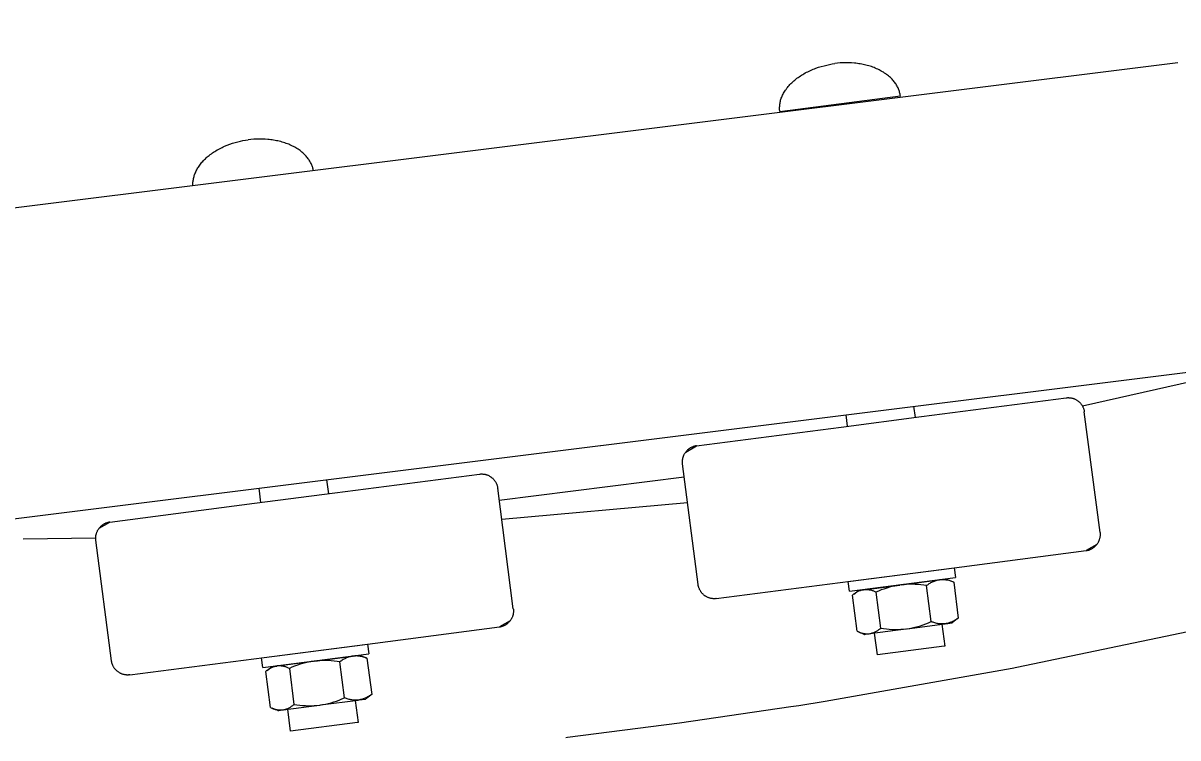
# Model space of a CAD drawing. Header units: millimetres. Extents: x -779 to 3049, y 55 to 2500.
# Drawn here: x 1342.5 to 1485, y 1975.5 to 2063.6 of the extents above; entities that cross this region are included whole.
import ezdxf

# ---------------------------------------------------------------- set-up
doc = ezdxf.new("R2010")
doc.units = ezdxf.units.MM
doc.layers.add('ZANO_R', color=7, linetype='Continuous', lineweight=0)
doc.layers.add('ZANO_W', color=1, linetype='Continuous', lineweight=0)
doc.styles.add('Arial', font='arial.ttf')
doc.styles.get("Standard").update_dxf_attribs({"font": 'ARIALUNI.TTF'})
doc.dimstyles.new('pl i ang', dxfattribs={"dimtxt": 50, "dimasz": 50, "dimexe": 1.25, "dimexo": 0.625, "dimgap": 10, "dimtad": 1, "dimtoh": 1, "dimtxsty": 'Standard', "dimcen": 2.5, "dimclrd": 1, "dimclre": 1, "dimclrt": 1, "dimadec": 0, "dimazin": 0, "dimtfac": 1, "dimtmove": 0, "dimatfit": 3, "dimfxl": 1, "dimarcsym": 1})

# ---------------------------------------------------------------- blocks, each defined once
blk = doc.blocks.new('*D388')
at = {"layer": 'ZANO_W', "color": 1, "lineweight": -2}
for p, q in [((1098.91, 2242.71), (1098.91, 2159.05)), ((1542.08, 2012.95), (1542.08, 2179.05)), ((1128.91, 2169.05), (1512.08, 2169.05))]:
    blk.add_line(p, q, dxfattribs=at)
at = {"layer": 'ZANO_W', "color": 1}
for points in [[(1128.91, 2174.05), (1128.91, 2164.05), (1098.91, 2169.05)], [(1512.08, 2164.05), (1512.08, 2174.05), (1542.08, 2169.05)]]:
    blk.add_solid(points, dxfattribs=at)
at = {"layer": 'ZANO_W', "color": 1, "insert": (1320.49, 2194.37), "char_height": 30, "attachment_point": 5, "style": 'Arial'}
blk.add_mtext('443', dxfattribs=at)

msp = doc.modelspace()

# ---------------------------------------------------------------- linework, layer by layer
at = {"layer": 'ZANO_R'}
for p, q in [((1485.05, 2058.77), (1326.28, 2038.93)), ((1439.53, 2057.74), (1439.7, 2057.81)), ((1439.7, 2057.81), (1439.86, 2057.89)), ((1439.86, 2057.89), (1440.03, 2057.95)), ((1440.03, 2057.95), (1440.19, 2058.02)), ((1440.19, 2058.02), (1440.36, 2058.08)), ((1440.36, 2058.08), (1440.7, 2058.2)), ((1440.7, 2058.2), (1441.04, 2058.31)), ((1441.04, 2058.31), (1441.38, 2058.4)), ((1441.38, 2058.4), (1441.71, 2058.48)), ((1441.71, 2058.48), (1442.05, 2058.55)), ((1442.05, 2058.55), (1442.39, 2058.61)), ((1442.39, 2058.61), (1442.72, 2058.66)), ((1443.05, 2058.7), (1442.72, 2058.66)), ((1443.39, 2058.73), (1443.05, 2058.7)), ((1443.73, 2058.74), (1443.39, 2058.73)), ((1444.08, 2058.75), (1443.73, 2058.74)), ((1444.43, 2058.75), (1444.08, 2058.75)), ((1444.79, 2058.73), (1444.43, 2058.75)), ((1445.15, 2058.71), (1444.79, 2058.73)), ((1445.32, 2058.69), (1445.15, 2058.71)), ((1445.5, 2058.67), (1445.32, 2058.69)), ((1445.68, 2058.64), (1445.5, 2058.67)), ((1445.85, 2058.61), (1445.68, 2058.64)), ((1446.03, 2058.58), (1445.85, 2058.61)), ((1446.21, 2058.55), (1446.03, 2058.58)), ((1446.38, 2058.51), (1446.21, 2058.55)), ((1446.55, 2058.47), (1446.38, 2058.51)), ((1446.72, 2058.43), (1446.55, 2058.47)), ((1446.89, 2058.38), (1446.72, 2058.43)), ((1447.06, 2058.33), (1446.89, 2058.38)), ((1447.23, 2058.28), (1447.06, 2058.33)), ((1447.39, 2058.22), (1447.23, 2058.28)), ((1447.55, 2058.16), (1447.39, 2058.22)), ((1447.71, 2058.1), (1447.55, 2058.16)), ((1447.86, 2058.03), (1447.71, 2058.1)), ((1448.02, 2057.96), (1447.86, 2058.03)), ((1448.17, 2057.89), (1448.02, 2057.96)), ((1448.31, 2057.81), (1448.17, 2057.89)), ((1448.45, 2057.74), (1448.31, 2057.81)), ((1437.41, 2056.3), (1437.53, 2056.41)), ((1437.53, 2056.41), (1437.65, 2056.52)), ((1437.65, 2056.52), (1437.77, 2056.63)), ((1437.77, 2056.63), (1437.9, 2056.74)), ((1437.9, 2056.74), (1438.04, 2056.84)), ((1438.04, 2056.84), (1438.17, 2056.94)), ((1438.17, 2056.94), (1438.31, 2057.04)), ((1438.31, 2057.04), (1438.46, 2057.14)), ((1438.46, 2057.14), (1438.6, 2057.23)), ((1438.6, 2057.23), (1438.75, 2057.32)), ((1438.75, 2057.32), (1438.9, 2057.41)), ((1438.9, 2057.41), (1439.06, 2057.5)), ((1439.06, 2057.5), (1439.22, 2057.58)), ((1439.22, 2057.58), (1439.37, 2057.66)), ((1439.37, 2057.66), (1439.53, 2057.74)), ((1448.59, 2057.66), (1448.45, 2057.74)), ((1448.73, 2057.58), (1448.59, 2057.66)), ((1448.86, 2057.49), (1448.73, 2057.58)), ((1448.99, 2057.4), (1448.86, 2057.49)), ((1449.11, 2057.31), (1448.99, 2057.4)), ((1449.23, 2057.22), (1449.11, 2057.31)), ((1449.35, 2057.13), (1449.23, 2057.22)), ((1449.46, 2057.03), (1449.35, 2057.13)), ((1449.57, 2056.93), (1449.46, 2057.03)), ((1449.67, 2056.84), (1449.57, 2056.93)), ((1449.77, 2056.73), (1449.67, 2056.84)), ((1449.87, 2056.63), (1449.77, 2056.73)), ((1449.96, 2056.53), (1449.87, 2056.63)), ((1450.04, 2056.42), (1449.96, 2056.53)), ((1450.12, 2056.32), (1450.04, 2056.42)), ((1436.33, 2054.87), (1436.39, 2055)), ((1436.39, 2055), (1436.46, 2055.12)), ((1436.46, 2055.12), (1436.53, 2055.24)), ((1436.53, 2055.24), (1436.61, 2055.36)), ((1436.61, 2055.36), (1436.7, 2055.48)), ((1436.7, 2055.48), (1436.78, 2055.61)), ((1436.78, 2055.61), (1436.88, 2055.72)), ((1436.88, 2055.72), (1436.97, 2055.84)), ((1436.97, 2055.84), (1437.08, 2055.96)), ((1437.08, 2055.96), (1437.18, 2056.08)), ((1437.18, 2056.08), (1437.29, 2056.19)), ((1437.29, 2056.19), (1437.41, 2056.3)), ((1450.2, 2056.21), (1450.12, 2056.32)), ((1450.27, 2056.1), (1450.2, 2056.21)), ((1450.34, 2055.99), (1450.27, 2056.1)), ((1450.4, 2055.88), (1450.34, 2055.99)), ((1450.46, 2055.77), (1450.4, 2055.88)), ((1450.51, 2055.66), (1450.46, 2055.77)), ((1450.56, 2055.55), (1450.51, 2055.66)), ((1450.6, 2055.44), (1450.56, 2055.55)), ((1450.64, 2055.33), (1450.6, 2055.44)), ((1450.68, 2055.22), (1450.64, 2055.33)), ((1450.71, 2055.11), (1450.68, 2055.22)), ((1450.74, 2055), (1450.71, 2055.11)), ((1450.76, 2054.89), (1450.74, 2055)), ((1435.91, 2053.42), (1435.92, 2053.53)), ((1435.92, 2052.73), (1450.8, 2054.67)), ((1435.92, 2053.53), (1435.93, 2053.65)), ((1435.93, 2053.65), (1435.95, 2053.77)), ((1435.95, 2053.77), (1435.97, 2053.89)), ((1435.97, 2053.89), (1436, 2054.01)), ((1436, 2054.01), (1436.03, 2054.14)), ((1436.03, 2054.14), (1436.07, 2054.26)), ((1436.07, 2054.26), (1436.11, 2054.38)), ((1436.11, 2054.38), (1436.16, 2054.5)), ((1436.16, 2054.5), (1436.21, 2054.63)), ((1436.21, 2054.63), (1436.27, 2054.75)), ((1436.27, 2054.75), (1436.33, 2054.87)), ((1447.53, 2054.24), (1447.55, 2054.08)), ((1450.78, 2054.78), (1450.76, 2054.89)), ((1450.8, 2054.67), (1450.78, 2054.78)), ((1435.9, 2053.3), (1435.91, 2053.42)), ((1435.9, 2053.18), (1435.9, 2053.3)), ((1435.9, 2053.07), (1435.9, 2053.18)), ((1435.9, 2052.96), (1435.9, 2053.07)), ((1435.91, 2052.84), (1435.9, 2052.96)), ((1435.92, 2052.73), (1435.91, 2052.84)), ((1439.21, 2053.04), (1439.2, 2053.16)), ((1370.01, 2049.21), (1370.33, 2049.26)), ((1370.66, 2049.3), (1370.33, 2049.26)), ((1371, 2049.33), (1370.66, 2049.3)), ((1371.34, 2049.35), (1371, 2049.33)), ((1371.69, 2049.35), (1371.34, 2049.35)), ((1372.04, 2049.35), (1371.69, 2049.35)), ((1372.4, 2049.33), (1372.04, 2049.35)), ((1372.75, 2049.31), (1372.4, 2049.33)), ((1372.93, 2049.29), (1372.75, 2049.31)), ((1373.11, 2049.27), (1372.93, 2049.29)), ((1373.29, 2049.24), (1373.11, 2049.27)), ((1373.46, 2049.22), (1373.29, 2049.24)), ((1366.05, 2047.73), (1366.19, 2047.82)), ((1366.19, 2047.82), (1366.34, 2047.91)), ((1366.34, 2047.91), (1366.48, 2048)), ((1366.48, 2048), (1366.63, 2048.08)), ((1366.63, 2048.08), (1366.78, 2048.16)), ((1366.78, 2048.16), (1366.94, 2048.24)), ((1366.94, 2048.24), (1367.09, 2048.32)), ((1367.09, 2048.32), (1367.25, 2048.39)), ((1367.25, 2048.39), (1367.4, 2048.46)), ((1367.4, 2048.46), (1367.72, 2048.59)), ((1367.72, 2048.59), (1368.05, 2048.72)), ((1368.05, 2048.72), (1368.37, 2048.83)), ((1368.37, 2048.83), (1368.7, 2048.93)), ((1368.7, 2048.93), (1369.03, 2049.01)), ((1369.03, 2049.01), (1369.36, 2049.09)), ((1369.36, 2049.09), (1369.68, 2049.16)), ((1369.68, 2049.16), (1370.01, 2049.21)), ((1373.64, 2049.18), (1373.46, 2049.22)), ((1373.81, 2049.15), (1373.64, 2049.18)), ((1373.99, 2049.11), (1373.81, 2049.15)), ((1374.16, 2049.07), (1373.99, 2049.11)), ((1374.33, 2049.03), (1374.16, 2049.07)), ((1374.5, 2048.98), (1374.33, 2049.03)), ((1374.67, 2048.93), (1374.5, 2048.98)), ((1374.83, 2048.88), (1374.67, 2048.93)), ((1375, 2048.82), (1374.83, 2048.88)), ((1375.16, 2048.76), (1375, 2048.82)), ((1375.32, 2048.7), (1375.16, 2048.76)), ((1375.47, 2048.63), (1375.32, 2048.7)), ((1375.62, 2048.56), (1375.47, 2048.63)), ((1375.77, 2048.49), (1375.62, 2048.56)), ((1375.92, 2048.42), (1375.77, 2048.49)), ((1376.06, 2048.34), (1375.92, 2048.42)), ((1376.2, 2048.26), (1376.06, 2048.34)), ((1376.34, 2048.18), (1376.2, 2048.26)), ((1376.47, 2048.09), (1376.34, 2048.18)), ((1376.6, 2048.01), (1376.47, 2048.09)), ((1376.72, 2047.92), (1376.6, 2048.01)), ((1376.84, 2047.82), (1376.72, 2047.92)), ((1376.96, 2047.73), (1376.84, 2047.82)), ((1364.52, 2046.37), (1364.61, 2046.48)), ((1364.61, 2046.48), (1364.71, 2046.6)), ((1364.71, 2046.6), (1364.82, 2046.71)), ((1364.82, 2046.71), (1364.92, 2046.82)), ((1364.92, 2046.82), (1365.04, 2046.93)), ((1365.04, 2046.93), (1365.15, 2047.03)), ((1365.15, 2047.03), (1365.27, 2047.14)), ((1365.27, 2047.14), (1365.39, 2047.24)), ((1365.39, 2047.24), (1365.52, 2047.34)), ((1365.52, 2047.34), (1365.65, 2047.44)), ((1365.65, 2047.44), (1365.78, 2047.54)), ((1365.78, 2047.54), (1365.91, 2047.64)), ((1365.91, 2047.64), (1366.05, 2047.73)), ((1377.07, 2047.63), (1376.96, 2047.73)), ((1377.18, 2047.54), (1377.07, 2047.63)), ((1377.28, 2047.44), (1377.18, 2047.54)), ((1377.38, 2047.34), (1377.28, 2047.44)), ((1377.47, 2047.23), (1377.38, 2047.34)), ((1377.56, 2047.13), (1377.47, 2047.23)), ((1377.65, 2047.03), (1377.56, 2047.13)), ((1377.72, 2046.93), (1377.65, 2047.03)), ((1377.79, 2046.83), (1377.72, 2046.93)), ((1377.86, 2046.74), (1377.79, 2046.83)), ((1377.92, 2046.64), (1377.86, 2046.74)), ((1377.98, 2046.54), (1377.92, 2046.64)), ((1378.03, 2046.44), (1377.98, 2046.54)), ((1378.08, 2046.34), (1378.03, 2046.44)), ((1363.67, 2044.84), (1363.71, 2044.95)), ((1363.71, 2044.95), (1363.75, 2045.07)), ((1363.75, 2045.07), (1363.8, 2045.19)), ((1363.8, 2045.19), (1363.85, 2045.31)), ((1363.85, 2045.31), (1363.91, 2045.43)), ((1363.91, 2045.43), (1363.97, 2045.55)), ((1363.97, 2045.55), (1364.04, 2045.67)), ((1364.04, 2045.67), (1364.11, 2045.79)), ((1364.11, 2045.79), (1364.18, 2045.9)), ((1364.18, 2045.9), (1364.26, 2046.02)), ((1364.26, 2046.02), (1364.34, 2046.14)), ((1364.34, 2046.14), (1364.43, 2046.25)), ((1364.43, 2046.25), (1364.52, 2046.37)), ((1378.13, 2046.24), (1378.08, 2046.34)), ((1378.17, 2046.14), (1378.13, 2046.24)), ((1378.21, 2046.04), (1378.17, 2046.14)), ((1378.25, 2045.94), (1378.21, 2046.04)), ((1378.28, 2045.84), (1378.25, 2045.94)), ((1378.31, 2045.74), (1378.28, 2045.84)), ((1378.34, 2045.64), (1378.31, 2045.74)), ((1378.36, 2045.54), (1378.34, 2045.64)), ((1378.38, 2045.44), (1378.36, 2045.54)), ((1363.5, 2043.8), (1363.51, 2043.91)), ((1363.51, 2043.69), (1363.5, 2043.8)), ((1363.51, 2044.02), (1363.52, 2044.14)), ((1363.51, 2043.91), (1363.51, 2044.02)), ((1363.51, 2043.58), (1363.51, 2043.69)), ((1363.52, 2044.14), (1363.54, 2044.25)), ((1363.54, 2044.25), (1363.56, 2044.37)), ((1363.56, 2044.37), (1363.58, 2044.48)), ((1363.58, 2044.48), (1363.61, 2044.6)), ((1363.61, 2044.6), (1363.64, 2044.72)), ((1363.64, 2044.72), (1363.67, 2044.84)), ((1331, 2001.22), (1489.76, 2021.06)), ((1473.27, 2016.44), (1491.39, 2020.52)), ((1453.41, 2015.12), (1471.26, 2017.44)), ((1471.26, 2017.44), (1471.33, 2017.45)), ((1471.33, 2017.45), (1471.4, 2017.45)), ((1471.4, 2017.45), (1471.47, 2017.46)), ((1471.47, 2017.46), (1471.54, 2017.46)), ((1471.54, 2017.46), (1471.6, 2017.45)), ((1471.6, 2017.45), (1471.67, 2017.45)), ((1471.67, 2017.45), (1471.74, 2017.44)), ((1471.74, 2017.44), (1471.81, 2017.44)), ((1471.81, 2017.44), (1471.88, 2017.42)), ((1471.88, 2017.42), (1471.94, 2017.41)), ((1471.94, 2017.41), (1472.01, 2017.4)), ((1472.01, 2017.4), (1472.07, 2017.38)), ((1472.07, 2017.38), (1472.14, 2017.36)), ((1472.14, 2017.36), (1472.2, 2017.34)), ((1472.2, 2017.34), (1472.27, 2017.31)), ((1472.27, 2017.31), (1472.33, 2017.28)), ((1472.33, 2017.28), (1472.39, 2017.26)), ((1472.39, 2017.26), (1472.45, 2017.23)), ((1472.45, 2017.23), (1472.51, 2017.19)), ((1472.51, 2017.19), (1472.57, 2017.16)), ((1472.57, 2017.16), (1472.63, 2017.12)), ((1472.63, 2017.12), (1472.69, 2017.08)), ((1472.69, 2017.08), (1472.74, 2017.04)), ((1472.74, 2017.04), (1472.79, 2017)), ((1472.79, 2017), (1472.85, 2016.95)), ((1472.85, 2016.95), (1472.9, 2016.91)), ((1472.9, 2016.91), (1472.95, 2016.86)), ((1472.95, 2016.86), (1472.99, 2016.81)), ((1472.99, 2016.81), (1473.04, 2016.76)), ((1473.04, 2016.76), (1473.08, 2016.71)), ((1473.08, 2016.71), (1473.12, 2016.65)), ((1473.12, 2016.65), (1473.16, 2016.6)), ((1473.16, 2016.6), (1473.2, 2016.54)), ((1473.2, 2016.54), (1473.24, 2016.48)), ((1473.24, 2016.48), (1473.27, 2016.42)), ((1443.5, 2013.83), (1453.41, 2015.12)), ((1444.29, 2013.94), (1444.11, 2015.35)), ((1452.44, 2016.4), (1452.62, 2015.02)), ((1473.27, 2016.42), (1473.3, 2016.36)), ((1473.3, 2016.36), (1473.33, 2016.3)), ((1473.33, 2016.3), (1473.36, 2016.24)), ((1473.36, 2016.24), (1473.39, 2016.18)), ((1473.39, 2016.18), (1473.41, 2016.11)), ((1473.41, 2016.11), (1473.43, 2016.05)), ((1473.43, 2016.05), (1473.45, 2015.98)), ((1473.45, 2015.98), (1473.47, 2015.92)), ((1473.47, 2015.92), (1473.48, 2015.85)), ((1473.48, 2015.85), (1473.49, 2015.78)), ((1473.49, 2015.78), (1473.5, 2015.71)), ((1475.44, 2000.84), (1473.5, 2015.71)), ((1425.65, 2011.52), (1443.5, 2013.83)), ((1424.28, 2010.7), (1424.32, 2010.75)), ((1424.32, 2010.75), (1425.65, 2011.52)), ((1424.36, 2010.81), (1424.32, 2010.75)), ((1424.41, 2010.86), (1424.36, 2010.81)), ((1424.45, 2010.91), (1424.41, 2010.86)), ((1424.5, 2010.96), (1424.45, 2010.91)), ((1424.55, 2011.01), (1424.5, 2010.96)), ((1424.6, 2011.05), (1424.55, 2011.01)), ((1424.65, 2011.09), (1424.6, 2011.05)), ((1424.71, 2011.14), (1424.65, 2011.09)), ((1424.76, 2011.18), (1424.71, 2011.14)), ((1424.82, 2011.21), (1424.76, 2011.18)), ((1424.88, 2011.25), (1424.82, 2011.21)), ((1424.94, 2011.28), (1424.88, 2011.25)), ((1425, 2011.32), (1424.94, 2011.28)), ((1425.06, 2011.35), (1425, 2011.32)), ((1425.12, 2011.37), (1425.06, 2011.35)), ((1425.18, 2011.4), (1425.12, 2011.37)), ((1425.25, 2011.42), (1425.18, 2011.4)), ((1425.31, 2011.44), (1425.25, 2011.42)), ((1425.38, 2011.46), (1425.31, 2011.44)), ((1425.45, 2011.48), (1425.38, 2011.46)), ((1425.51, 2011.5), (1425.45, 2011.48)), ((1425.58, 2011.51), (1425.51, 2011.5)), ((1425.65, 2011.52), (1425.58, 2011.51)), ((1423.9, 2009.55), (1423.91, 2009.62)), ((1423.9, 2009.48), (1423.9, 2009.55)), ((1423.91, 2009.41), (1423.9, 2009.48)), ((1423.91, 2009.69), (1423.92, 2009.75)), ((1423.91, 2009.62), (1423.91, 2009.69)), ((1423.91, 2009.34), (1423.91, 2009.41)), ((1423.92, 2009.28), (1423.91, 2009.34)), ((1423.92, 2009.82), (1423.94, 2009.89)), ((1423.92, 2009.75), (1423.92, 2009.82)), ((1423.94, 2009.89), (1423.95, 2009.96)), ((1423.95, 2009.96), (1423.96, 2010.02)), ((1423.96, 2010.02), (1423.98, 2010.09)), ((1423.98, 2010.09), (1424, 2010.15)), ((1424, 2010.15), (1424.02, 2010.22)), ((1424.02, 2010.22), (1424.05, 2010.28)), ((1424.05, 2010.28), (1424.08, 2010.34)), ((1424.08, 2010.34), (1424.1, 2010.41)), ((1424.1, 2010.41), (1424.14, 2010.47)), ((1424.14, 2010.47), (1424.17, 2010.53)), ((1424.17, 2010.53), (1424.2, 2010.59)), ((1424.2, 2010.59), (1424.24, 2010.64)), ((1424.24, 2010.64), (1424.28, 2010.7)), ((1381.02, 2005.72), (1398.87, 2008.03)), ((1398.87, 2008.03), (1398.94, 2008.04)), ((1398.94, 2008.04), (1399.01, 2008.05)), ((1399.01, 2008.05), (1399.08, 2008.05)), ((1399.08, 2008.05), (1399.14, 2008.05)), ((1399.14, 2008.05), (1399.21, 2008.05)), ((1399.21, 2008.05), (1399.28, 2008.04)), ((1399.28, 2008.04), (1399.35, 2008.04)), ((1399.35, 2008.04), (1399.42, 2008.03)), ((1399.42, 2008.03), (1399.48, 2008.02)), ((1399.48, 2008.02), (1399.55, 2008.01)), ((1399.55, 2008.01), (1399.62, 2007.99)), ((1399.62, 2007.99), (1399.68, 2007.97)), ((1399.68, 2007.97), (1399.75, 2007.95)), ((1399.75, 2007.95), (1399.81, 2007.93)), ((1399.81, 2007.93), (1399.88, 2007.91)), ((1399.88, 2007.91), (1399.94, 2007.88)), ((1425.85, 1994.4), (1423.92, 2009.28)), ((1380, 2007.34), (1380.23, 2005.61)), ((1399.94, 2007.88), (1400, 2007.85)), ((1400, 2007.85), (1400.06, 2007.82)), ((1400.06, 2007.82), (1400.12, 2007.79)), ((1400.12, 2007.79), (1400.18, 2007.75)), ((1400.18, 2007.75), (1400.24, 2007.71)), ((1400.24, 2007.71), (1400.3, 2007.68)), ((1400.3, 2007.68), (1400.35, 2007.63)), ((1400.35, 2007.63), (1400.4, 2007.59)), ((1400.4, 2007.59), (1400.46, 2007.55)), ((1400.46, 2007.55), (1400.51, 2007.5)), ((1400.51, 2007.5), (1400.55, 2007.45)), ((1400.55, 2007.45), (1400.6, 2007.4)), ((1400.6, 2007.4), (1400.65, 2007.35)), ((1400.65, 2007.35), (1400.69, 2007.3)), ((1400.69, 2007.3), (1400.73, 2007.25)), ((1400.73, 2007.25), (1400.77, 2007.19)), ((1400.77, 2007.19), (1400.81, 2007.13)), ((1400.81, 2007.13), (1400.85, 2007.08)), ((1400.85, 2007.08), (1400.88, 2007.02)), ((1400.88, 2007.02), (1400.91, 2006.96)), ((1400.91, 2006.96), (1400.94, 2006.9)), ((1400.94, 2006.9), (1400.97, 2006.83)), ((1400.97, 2006.83), (1401, 2006.77)), ((1401, 2006.77), (1401.02, 2006.71)), ((1401.02, 2006.71), (1401.04, 2006.64)), ((1401.04, 2006.64), (1401.06, 2006.58)), ((1401.06, 2006.58), (1401.08, 2006.51)), ((1401.08, 2006.51), (1401.09, 2006.44)), ((1401.31, 2004.8), (1424.12, 2007.71)), ((1371.11, 2004.43), (1381.02, 2005.72)), ((1371.9, 2004.53), (1371.67, 2006.3)), ((1401.09, 2006.44), (1401.1, 2006.38)), ((1401.1, 2006.38), (1401.11, 2006.31)), ((1403.04, 1991.43), (1401.11, 2006.31)), ((1353.26, 2002.11), (1371.11, 2004.43)), ((1424.54, 2004.49), (1401.61, 2002.45)), ((1351.61, 2000.75), (1351.63, 2000.81)), ((1351.63, 2000.81), (1351.66, 2000.88)), ((1351.66, 2000.88), (1351.68, 2000.94)), ((1351.68, 2000.94), (1351.71, 2001)), ((1351.71, 2001), (1351.74, 2001.06)), ((1351.74, 2001.06), (1351.78, 2001.12)), ((1351.78, 2001.12), (1351.81, 2001.18)), ((1351.81, 2001.18), (1351.85, 2001.24)), ((1351.85, 2001.24), (1351.89, 2001.29)), ((1351.89, 2001.29), (1351.93, 2001.35)), ((1351.93, 2001.35), (1353.26, 2002.11)), ((1351.97, 2001.4), (1351.93, 2001.35)), ((1352.02, 2001.45), (1351.97, 2001.4)), ((1352.06, 2001.5), (1352.02, 2001.45)), ((1352.11, 2001.55), (1352.06, 2001.5)), ((1352.16, 2001.6), (1352.11, 2001.55)), ((1352.21, 2001.65), (1352.16, 2001.6)), ((1352.26, 2001.69), (1352.21, 2001.65)), ((1352.32, 2001.73), (1352.26, 2001.69)), ((1352.37, 2001.77), (1352.32, 2001.73)), ((1352.43, 2001.81), (1352.37, 2001.77)), ((1352.49, 2001.84), (1352.43, 2001.81)), ((1352.55, 2001.88), (1352.49, 2001.84)), ((1352.61, 2001.91), (1352.55, 2001.88)), ((1352.67, 2001.94), (1352.61, 2001.91)), ((1352.73, 2001.97), (1352.67, 2001.94)), ((1352.79, 2001.99), (1352.73, 2001.97)), ((1352.86, 2002.02), (1352.79, 2001.99)), ((1352.92, 2002.04), (1352.86, 2002.02)), ((1352.99, 2002.06), (1352.92, 2002.04)), ((1353.05, 2002.07), (1352.99, 2002.06)), ((1353.12, 2002.09), (1353.05, 2002.07)), ((1353.19, 2002.1), (1353.12, 2002.09)), ((1353.26, 2002.11), (1353.19, 2002.1)), ((1475.44, 2000.84), (1475.44, 2000.77)), ((1475.44, 2000.77), (1475.45, 2000.7)), ((1351.51, 2000.15), (1342.54, 2000.01)), ((1351.51, 2000.21), (1351.52, 2000.28)), ((1351.51, 2000.14), (1351.51, 2000.21)), ((1351.51, 2000.07), (1351.51, 2000.14)), ((1351.52, 2000.01), (1351.51, 2000.07)), ((1351.52, 2000.35), (1351.53, 2000.42)), ((1351.52, 2000.28), (1351.52, 2000.35)), ((1351.52, 1999.94), (1351.52, 2000.01)), ((1351.53, 1999.87), (1351.52, 1999.94)), ((1351.53, 2000.42), (1351.54, 2000.48)), ((1353.46, 1985), (1351.53, 1999.87)), ((1351.54, 2000.48), (1351.56, 2000.55)), ((1351.56, 2000.55), (1351.57, 2000.62)), ((1351.57, 2000.62), (1351.59, 2000.68)), ((1351.59, 2000.68), (1351.61, 2000.75)), ((1475.04, 1999.36), (1473.71, 1998.6)), ((1474.99, 1999.31), (1475.04, 1999.36)), ((1475.08, 1999.42), (1475.04, 1999.36)), ((1475.12, 1999.47), (1475.08, 1999.42)), ((1475.15, 1999.53), (1475.12, 1999.47)), ((1475.19, 1999.59), (1475.15, 1999.53)), ((1475.22, 1999.65), (1475.19, 1999.59)), ((1475.25, 1999.71), (1475.22, 1999.65)), ((1475.28, 1999.77), (1475.25, 1999.71)), ((1475.31, 1999.83), (1475.28, 1999.77)), ((1475.33, 1999.9), (1475.31, 1999.83)), ((1475.35, 1999.96), (1475.33, 1999.9)), ((1475.37, 2000.03), (1475.35, 1999.96)), ((1475.39, 2000.09), (1475.37, 2000.03)), ((1475.41, 2000.16), (1475.39, 2000.09)), ((1475.42, 2000.23), (1475.41, 2000.16)), ((1475.43, 2000.29), (1475.42, 2000.23)), ((1475.44, 2000.36), (1475.43, 2000.29)), ((1475.45, 2000.43), (1475.44, 2000.36)), ((1475.45, 2000.7), (1475.45, 2000.63)), ((1475.45, 2000.63), (1475.45, 2000.57)), ((1475.45, 2000.57), (1475.45, 2000.5)), ((1475.45, 2000.5), (1475.45, 2000.43)), ((1455.86, 1996.28), (1473.71, 1998.6)), ((1473.71, 1998.6), (1473.78, 1998.61)), ((1473.78, 1998.61), (1473.84, 1998.62)), ((1473.84, 1998.62), (1473.91, 1998.63)), ((1473.91, 1998.63), (1473.98, 1998.65)), ((1473.98, 1998.65), (1474.04, 1998.67)), ((1474.04, 1998.67), (1474.11, 1998.69)), ((1474.11, 1998.69), (1474.17, 1998.71)), ((1474.17, 1998.71), (1474.24, 1998.74)), ((1474.24, 1998.74), (1474.3, 1998.77)), ((1474.3, 1998.77), (1474.36, 1998.8)), ((1474.36, 1998.8), (1474.42, 1998.83)), ((1474.42, 1998.83), (1474.48, 1998.86)), ((1474.48, 1998.86), (1474.54, 1998.9)), ((1474.54, 1998.9), (1474.59, 1998.94)), ((1474.59, 1998.94), (1474.65, 1998.98)), ((1474.65, 1998.98), (1474.7, 1999.02)), ((1474.7, 1999.02), (1474.76, 1999.06)), ((1474.76, 1999.06), (1474.81, 1999.11)), ((1474.81, 1999.11), (1474.86, 1999.16)), ((1474.86, 1999.16), (1474.9, 1999.2)), ((1474.9, 1999.2), (1474.95, 1999.26)), ((1474.95, 1999.26), (1474.99, 1999.31)), ((1444.36, 1994.77), (1457.45, 1996.47)), ((1444.51, 1993.58), (1457.6, 1995.28)), ((1445.94, 1994.99), (1455.86, 1996.28)), ((1446.74, 1995.08), (1446.74, 1995.1)), ((1455.07, 1996.18), (1455.07, 1996.16)), ((1455.69, 1994.99), (1456.48, 1995.09)), ((1456.48, 1995.09), (1457.23, 1994.78)), ((1457.45, 1996.47), (1457.6, 1995.28)), ((1425.86, 1994.33), (1425.85, 1994.4)), ((1425.87, 1994.27), (1425.86, 1994.33)), ((1425.89, 1994.2), (1425.87, 1994.27)), ((1425.91, 1994.13), (1425.89, 1994.2)), ((1425.92, 1994.07), (1425.91, 1994.13)), ((1425.95, 1994), (1425.92, 1994.07)), ((1425.97, 1993.94), (1425.95, 1994)), ((1426, 1993.88), (1425.97, 1993.94)), ((1426.02, 1993.81), (1426, 1993.88)), ((1426.05, 1993.75), (1426.02, 1993.81)), ((1426.09, 1993.69), (1426.05, 1993.75)), ((1426.12, 1993.63), (1426.09, 1993.69)), ((1428.09, 1992.68), (1445.94, 1994.99)), ((1444.51, 1993.58), (1444.36, 1994.77)), ((1445.05, 1993.22), (1445.65, 1993.69)), ((1445.65, 1993.69), (1445.65, 1993.69)), ((1445.65, 1993.69), (1445.65, 1993.69)), ((1445.65, 1993.69), (1445.65, 1993.69)), ((1445.65, 1993.69), (1445.65, 1993.69)), ((1445.65, 1993.69), (1445.65, 1993.69)), ((1445.65, 1993.69), (1445.66, 1993.69)), ((1445.66, 1993.69), (1445.69, 1993.69)), ((1445.69, 1993.69), (1445.8, 1993.7)), ((1445.83, 1993.65), (1445.74, 1993.62)), ((1445.8, 1993.7), (1446.23, 1993.76)), ((1445.91, 1993.68), (1445.83, 1993.65)), ((1446, 1993.71), (1445.91, 1993.68)), ((1446.09, 1993.73), (1446, 1993.71)), ((1446.18, 1993.75), (1446.09, 1993.73)), ((1446.27, 1993.77), (1446.18, 1993.75)), ((1446.36, 1993.77), (1446.27, 1993.77)), ((1446.31, 1993.77), (1450.73, 1994.35)), ((1446.46, 1993.78), (1446.36, 1993.77)), ((1446.55, 1993.78), (1446.46, 1993.78)), ((1446.64, 1993.77), (1446.55, 1993.78)), ((1446.73, 1993.77), (1446.64, 1993.77)), ((1446.82, 1993.76), (1446.73, 1993.77)), ((1446.91, 1993.75), (1446.82, 1993.76)), ((1446.9, 1993.85), (1446.89, 1993.89)), ((1447.01, 1993.73), (1446.91, 1993.75)), ((1447.1, 1993.72), (1447.01, 1993.73)), ((1447.19, 1993.7), (1447.1, 1993.72)), ((1447.27, 1993.67), (1447.19, 1993.7)), ((1447.36, 1993.65), (1447.27, 1993.67)), ((1447.45, 1993.62), (1447.36, 1993.65)), ((1448.44, 1993.74), (1448.11, 1993.61)), ((1448.78, 1993.86), (1448.44, 1993.74)), ((1449.12, 1993.97), (1448.78, 1993.86)), ((1449.46, 1994.07), (1449.12, 1993.97)), ((1449.8, 1994.16), (1449.46, 1994.07)), ((1450.15, 1994.24), (1449.8, 1994.16)), ((1450.5, 1994.31), (1450.15, 1994.24)), ((1450.85, 1994.36), (1450.5, 1994.31)), ((1451.2, 1994.4), (1450.85, 1994.36)), ((1450.96, 1994.38), (1455.6, 1994.98)), ((1451.56, 1994.42), (1451.2, 1994.4)), ((1451.91, 1994.44), (1451.56, 1994.42)), ((1452.27, 1994.44), (1451.91, 1994.44)), ((1452.62, 1994.43), (1452.27, 1994.44)), ((1452.98, 1994.41), (1452.62, 1994.43)), ((1453.33, 1994.38), (1452.98, 1994.41)), ((1453.68, 1994.34), (1453.33, 1994.38)), ((1454.04, 1994.28), (1453.68, 1994.34)), ((1454.13, 1994.35), (1454.04, 1994.28)), ((1454.61, 1989.84), (1454.04, 1994.28)), ((1454.23, 1994.42), (1454.13, 1994.35)), ((1454.33, 1994.49), (1454.23, 1994.42)), ((1454.43, 1994.55), (1454.33, 1994.49)), ((1454.53, 1994.61), (1454.43, 1994.55)), ((1454.63, 1994.66), (1454.53, 1994.61)), ((1454.74, 1994.71), (1454.63, 1994.66)), ((1454.85, 1994.76), (1454.74, 1994.71)), ((1454.96, 1994.8), (1454.85, 1994.76)), ((1455.07, 1994.84), (1454.96, 1994.8)), ((1455.18, 1994.88), (1455.07, 1994.84)), ((1455.3, 1994.91), (1455.18, 1994.88)), ((1455.22, 1994.97), (1455.23, 1994.93)), ((1455.41, 1994.94), (1455.3, 1994.91)), ((1455.53, 1994.96), (1455.41, 1994.94)), ((1455.64, 1994.98), (1455.53, 1994.96)), ((1455.76, 1994.99), (1455.64, 1994.98)), ((1455.88, 1995), (1455.76, 1994.99)), ((1456, 1995), (1455.88, 1995)), ((1456.11, 1995), (1456, 1995)), ((1456.23, 1994.99), (1456.11, 1995)), ((1456.35, 1994.98), (1456.23, 1994.99)), ((1456.47, 1994.97), (1456.35, 1994.98)), ((1456.58, 1994.95), (1456.47, 1994.97)), ((1456.7, 1994.93), (1456.58, 1994.95)), ((1456.82, 1994.9), (1456.7, 1994.93)), ((1456.93, 1994.87), (1456.82, 1994.9)), ((1457.04, 1994.84), (1456.93, 1994.87)), ((1457.16, 1994.8), (1457.04, 1994.84)), ((1457.27, 1994.76), (1457.16, 1994.8)), ((1457.23, 1994.78), (1457.38, 1994.72)), ((1457.38, 1994.72), (1457.27, 1994.76)), ((1457.38, 1994.72), (1457.95, 1990.27)), ((1426.16, 1993.57), (1426.12, 1993.63)), ((1426.19, 1993.52), (1426.16, 1993.57)), ((1426.23, 1993.46), (1426.19, 1993.52)), ((1426.28, 1993.41), (1426.23, 1993.46)), ((1426.32, 1993.35), (1426.28, 1993.41)), ((1426.36, 1993.3), (1426.32, 1993.35)), ((1426.41, 1993.25), (1426.36, 1993.3)), ((1426.46, 1993.21), (1426.41, 1993.25)), ((1426.51, 1993.16), (1426.46, 1993.21)), ((1426.56, 1993.12), (1426.51, 1993.16)), ((1426.62, 1993.07), (1426.56, 1993.12)), ((1426.67, 1993.03), (1426.62, 1993.07)), ((1426.73, 1992.99), (1426.67, 1993.03)), ((1426.79, 1992.96), (1426.73, 1992.99)), ((1426.84, 1992.92), (1426.79, 1992.96)), ((1426.9, 1992.89), (1426.84, 1992.92)), ((1426.96, 1992.86), (1426.9, 1992.89)), ((1427.03, 1992.83), (1426.96, 1992.86)), ((1427.09, 1992.8), (1427.03, 1992.83)), ((1427.15, 1992.78), (1427.09, 1992.8)), ((1427.22, 1992.76), (1427.15, 1992.78)), ((1427.28, 1992.74), (1427.22, 1992.76)), ((1427.35, 1992.72), (1427.28, 1992.74)), ((1427.42, 1992.7), (1427.35, 1992.72)), ((1427.48, 1992.69), (1427.42, 1992.7)), ((1427.55, 1992.68), (1427.48, 1992.69)), ((1427.62, 1992.67), (1427.55, 1992.68)), ((1427.68, 1992.66), (1427.62, 1992.67)), ((1427.75, 1992.66), (1427.68, 1992.66)), ((1427.82, 1992.66), (1427.75, 1992.66)), ((1427.89, 1992.66), (1427.82, 1992.66)), ((1427.96, 1992.66), (1427.89, 1992.66)), ((1428.03, 1992.67), (1427.96, 1992.66)), ((1428.09, 1992.68), (1428.03, 1992.67)), ((1444.95, 1993.15), (1444.88, 1993.09)), ((1445.46, 1988.65), (1444.88, 1993.09)), ((1445.02, 1993.21), (1444.95, 1993.15)), ((1445.1, 1993.27), (1445.02, 1993.21)), ((1445.17, 1993.32), (1445.1, 1993.27)), ((1445.25, 1993.37), (1445.17, 1993.32)), ((1445.33, 1993.42), (1445.25, 1993.37)), ((1445.41, 1993.47), (1445.33, 1993.42)), ((1445.49, 1993.51), (1445.41, 1993.47)), ((1445.57, 1993.55), (1445.49, 1993.51)), ((1445.65, 1993.59), (1445.57, 1993.55)), ((1445.74, 1993.62), (1445.65, 1993.59)), ((1447.54, 1993.58), (1447.45, 1993.62)), ((1447.62, 1993.55), (1447.54, 1993.58)), ((1447.71, 1993.51), (1447.62, 1993.55)), ((1447.79, 1993.47), (1447.71, 1993.51)), ((1448.11, 1993.61), (1447.79, 1993.47)), ((1447.79, 1993.47), (1448.37, 1989.02)), ((1403.03, 1990.82), (1403.02, 1990.75)), ((1403.04, 1990.89), (1403.03, 1990.82)), ((1403.04, 1991.43), (1403.05, 1991.36)), ((1403.05, 1990.96), (1403.04, 1990.89)), ((1403.05, 1991.36), (1403.06, 1991.3)), ((1403.06, 1991.02), (1403.05, 1990.96)), ((1403.06, 1991.3), (1403.06, 1991.23)), ((1403.06, 1991.23), (1403.06, 1991.16)), ((1403.06, 1991.16), (1403.06, 1991.09)), ((1403.06, 1991.09), (1403.06, 1991.02)), ((1402.65, 1989.95), (1401.32, 1989.19)), ((1401.91, 1989.36), (1401.97, 1989.39)), ((1401.97, 1989.39), (1402.03, 1989.42)), ((1402.03, 1989.42), (1402.09, 1989.46)), ((1402.09, 1989.46), (1402.15, 1989.49)), ((1402.15, 1989.49), (1402.2, 1989.53)), ((1402.2, 1989.53), (1402.26, 1989.57)), ((1402.26, 1989.57), (1402.31, 1989.61)), ((1402.31, 1989.61), (1402.36, 1989.66)), ((1402.36, 1989.66), (1402.42, 1989.7)), ((1402.42, 1989.7), (1402.46, 1989.75)), ((1402.46, 1989.75), (1402.51, 1989.8)), ((1402.51, 1989.8), (1402.56, 1989.85)), ((1402.56, 1989.85), (1402.6, 1989.9)), ((1402.6, 1989.9), (1402.65, 1989.95)), ((1402.69, 1990.01), (1402.65, 1989.95)), ((1402.73, 1990.07), (1402.69, 1990.01)), ((1402.76, 1990.12), (1402.73, 1990.07)), ((1402.8, 1990.18), (1402.76, 1990.12)), ((1402.83, 1990.24), (1402.8, 1990.18)), ((1402.86, 1990.3), (1402.83, 1990.24)), ((1402.89, 1990.36), (1402.86, 1990.3)), ((1402.92, 1990.43), (1402.89, 1990.36)), ((1402.94, 1990.49), (1402.92, 1990.43)), ((1402.96, 1990.56), (1402.94, 1990.49)), ((1402.98, 1990.62), (1402.96, 1990.56)), ((1403, 1990.69), (1402.98, 1990.62)), ((1403.02, 1990.75), (1403, 1990.69)), ((1451.65, 1988.96), (1456.3, 1989.56)), ((1453.28, 1989.33), (1453.62, 1989.44)), ((1453.62, 1989.44), (1453.96, 1989.56)), ((1453.96, 1989.56), (1454.29, 1989.69)), ((1454.29, 1989.69), (1454.61, 1989.84)), ((1454.72, 1989.79), (1454.61, 1989.84)), ((1454.83, 1989.75), (1454.72, 1989.79)), ((1454.95, 1989.71), (1454.83, 1989.75)), ((1455.06, 1989.68), (1454.95, 1989.71)), ((1455.17, 1989.65), (1455.06, 1989.68)), ((1455.29, 1989.62), (1455.17, 1989.65)), ((1455.4, 1989.6), (1455.29, 1989.62)), ((1455.52, 1989.58), (1455.4, 1989.6)), ((1455.64, 1989.57), (1455.52, 1989.58)), ((1455.76, 1989.56), (1455.64, 1989.57)), ((1455.87, 1989.55), (1455.76, 1989.56)), ((1455.99, 1989.55), (1455.87, 1989.55)), ((1455.93, 1989.52), (1456.28, 1986.81)), ((1456.11, 1989.55), (1455.99, 1989.55)), ((1456.23, 1989.56), (1456.11, 1989.55)), ((1456.35, 1989.57), (1456.23, 1989.56)), ((1456.46, 1989.59), (1456.35, 1989.57)), ((1456.39, 1989.58), (1457.18, 1989.68)), ((1456.58, 1989.61), (1456.46, 1989.59)), ((1456.69, 1989.64), (1456.58, 1989.61)), ((1456.81, 1989.68), (1456.69, 1989.64)), ((1456.92, 1989.71), (1456.81, 1989.68)), ((1457.03, 1989.75), (1456.92, 1989.71)), ((1457.14, 1989.79), (1457.03, 1989.75)), ((1457.25, 1989.84), (1457.14, 1989.79)), ((1457.83, 1990.17), (1457.18, 1989.68)), ((1457.35, 1989.89), (1457.25, 1989.84)), ((1457.46, 1989.95), (1457.35, 1989.89)), ((1457.56, 1990), (1457.46, 1989.95)), ((1457.66, 1990.07), (1457.56, 1990)), ((1457.76, 1990.13), (1457.66, 1990.07)), ((1457.86, 1990.2), (1457.76, 1990.13)), ((1457.95, 1990.27), (1457.83, 1990.17)), ((1457.95, 1990.27), (1457.86, 1990.2)), ((1383.47, 1986.87), (1401.32, 1989.19)), ((1401.32, 1989.19), (1401.39, 1989.2)), ((1401.39, 1989.2), (1401.45, 1989.21)), ((1401.45, 1989.21), (1401.52, 1989.23)), ((1401.52, 1989.23), (1401.59, 1989.25)), ((1401.59, 1989.25), (1401.65, 1989.26)), ((1401.65, 1989.26), (1401.72, 1989.29)), ((1401.72, 1989.29), (1401.78, 1989.31)), ((1401.78, 1989.31), (1401.84, 1989.33)), ((1401.84, 1989.33), (1401.91, 1989.36)), ((1445.46, 1988.65), (1445.54, 1988.61)), ((1445.54, 1988.61), (1445.63, 1988.57)), ((1445.63, 1988.57), (1445.71, 1988.53)), ((1446.35, 1988.27), (1445.65, 1988.56)), ((1445.71, 1988.53), (1445.8, 1988.5)), ((1445.8, 1988.5), (1445.88, 1988.47)), ((1445.88, 1988.47), (1445.97, 1988.45)), ((1445.97, 1988.45), (1446.06, 1988.42)), ((1446.06, 1988.42), (1446.15, 1988.4)), ((1446.15, 1988.4), (1446.24, 1988.38)), ((1446.24, 1988.38), (1446.33, 1988.37)), ((1446.33, 1988.37), (1446.42, 1988.36)), ((1446.35, 1988.27), (1446.35, 1988.27)), ((1446.35, 1988.27), (1446.35, 1988.27)), ((1446.35, 1988.27), (1446.35, 1988.27)), ((1446.35, 1988.27), (1446.35, 1988.27)), ((1446.35, 1988.27), (1446.36, 1988.27)), ((1446.36, 1988.27), (1446.39, 1988.28)), ((1446.36, 1988.27), (1446.36, 1988.27)), ((1446.39, 1988.28), (1446.5, 1988.29)), ((1446.42, 1988.36), (1446.52, 1988.35)), ((1446.5, 1988.29), (1446.94, 1988.35)), ((1446.52, 1988.35), (1446.61, 1988.34)), ((1446.61, 1988.34), (1446.7, 1988.34)), ((1446.7, 1988.34), (1446.79, 1988.34)), ((1446.79, 1988.34), (1446.88, 1988.35)), ((1446.88, 1988.35), (1446.97, 1988.35)), ((1446.97, 1988.35), (1447.07, 1988.37)), ((1447.02, 1988.36), (1451.46, 1988.93)), ((1447.07, 1988.37), (1447.16, 1988.39)), ((1447.16, 1988.39), (1447.24, 1988.41)), ((1447.24, 1988.41), (1447.33, 1988.44)), ((1447.33, 1988.44), (1447.42, 1988.47)), ((1447.42, 1988.47), (1447.51, 1988.5)), ((1447.51, 1988.5), (1447.59, 1988.53)), ((1447.59, 1988.53), (1447.68, 1988.57)), ((1447.96, 1985.73), (1447.6, 1988.43)), ((1447.68, 1988.57), (1447.76, 1988.61)), ((1447.76, 1988.61), (1447.84, 1988.65)), ((1447.84, 1988.65), (1447.92, 1988.7)), ((1447.92, 1988.7), (1448, 1988.75)), ((1448, 1988.75), (1448.08, 1988.8)), ((1448.08, 1988.8), (1448.15, 1988.85)), ((1448.15, 1988.85), (1448.22, 1988.91)), ((1448.22, 1988.91), (1448.3, 1988.96)), ((1448.3, 1988.96), (1448.37, 1989.02)), ((1448.37, 1989.02), (1448.72, 1988.97)), ((1448.72, 1988.97), (1449.07, 1988.93)), ((1449.07, 1988.93), (1449.42, 1988.9)), ((1449.42, 1988.9), (1449.78, 1988.88)), ((1449.78, 1988.88), (1450.13, 1988.87)), ((1450.13, 1988.87), (1450.49, 1988.87)), ((1450.49, 1988.87), (1450.84, 1988.89)), ((1450.84, 1988.89), (1451.2, 1988.91)), ((1451.2, 1988.91), (1451.55, 1988.95)), ((1451.55, 1988.95), (1451.9, 1989)), ((1451.9, 1989), (1452.25, 1989.07)), ((1452.25, 1989.07), (1452.6, 1989.15)), ((1452.6, 1989.15), (1452.94, 1989.23)), ((1452.94, 1989.23), (1453.28, 1989.33)), ((1488.62, 1989.08), (1465.17, 1984.18)), ((1371.97, 1985.37), (1385.06, 1987.07)), ((1373.55, 1985.59), (1383.47, 1986.87)), ((1382.68, 1986.77), (1382.68, 1986.77)), ((1385.06, 1987.07), (1385.21, 1985.88)), ((1456.2, 1986.8), (1447.96, 1985.73)), ((1456.26, 1986.8), (1456.2, 1986.8)), ((1456.28, 1986.81), (1456.26, 1986.8)), ((1456.28, 1986.81), (1456.28, 1986.81)), ((1456.28, 1986.81), (1456.28, 1986.81)), ((1456.28, 1986.81), (1456.28, 1986.81)), ((1456.28, 1986.81), (1456.28, 1986.81)), ((1456.28, 1986.81), (1456.28, 1986.81)), ((1456.28, 1986.81), (1456.28, 1986.81)), ((1456.28, 1986.81), (1456.28, 1986.81)), ((1355.7, 1983.27), (1373.55, 1985.59)), ((1371.97, 1985.37), (1371.97, 1985.37)), ((1371.97, 1985.37), (1371.97, 1985.37)), ((1372.12, 1984.18), (1371.97, 1985.37)), ((1372.12, 1984.18), (1385.21, 1985.88)), ((1374.35, 1985.68), (1374.35, 1985.69)), ((1378.55, 1984.97), (1383.2, 1985.58)), ((1382.03, 1985.15), (1381.93, 1985.09)), ((1382.14, 1985.21), (1382.03, 1985.15)), ((1382.24, 1985.26), (1382.14, 1985.21)), ((1382.35, 1985.31), (1382.24, 1985.26)), ((1382.46, 1985.36), (1382.35, 1985.31)), ((1382.57, 1985.4), (1382.46, 1985.36)), ((1382.68, 1985.44), (1382.57, 1985.4)), ((1382.79, 1985.48), (1382.68, 1985.44)), ((1382.9, 1985.51), (1382.79, 1985.48)), ((1382.83, 1985.58), (1382.84, 1985.53)), ((1383.02, 1985.54), (1382.9, 1985.51)), ((1383.13, 1985.56), (1383.02, 1985.54)), ((1383.25, 1985.59), (1383.13, 1985.56)), ((1383.37, 1985.59), (1383.25, 1985.59)), ((1383.3, 1985.59), (1384.09, 1985.69)), ((1383.49, 1985.6), (1383.37, 1985.59)), ((1383.6, 1985.6), (1383.49, 1985.6)), ((1383.72, 1985.6), (1383.6, 1985.6)), ((1383.84, 1985.59), (1383.72, 1985.6)), ((1383.96, 1985.58), (1383.84, 1985.59)), ((1384.08, 1985.57), (1383.96, 1985.58)), ((1384.19, 1985.55), (1384.08, 1985.57)), ((1384.09, 1985.69), (1384.84, 1985.38)), ((1384.31, 1985.53), (1384.19, 1985.55)), ((1384.42, 1985.5), (1384.31, 1985.53)), ((1384.54, 1985.47), (1384.42, 1985.5)), ((1384.65, 1985.44), (1384.54, 1985.47)), ((1384.76, 1985.4), (1384.65, 1985.44)), ((1384.87, 1985.36), (1384.76, 1985.4)), ((1384.84, 1985.38), (1384.98, 1985.32)), ((1384.98, 1985.32), (1384.87, 1985.36)), ((1384.98, 1985.32), (1385.56, 1980.87)), ((1353.47, 1984.93), (1353.46, 1985)), ((1353.48, 1984.86), (1353.47, 1984.93)), ((1353.5, 1984.79), (1353.48, 1984.86)), ((1353.51, 1984.73), (1353.5, 1984.79)), ((1353.53, 1984.66), (1353.51, 1984.73)), ((1353.55, 1984.6), (1353.53, 1984.66)), ((1353.58, 1984.53), (1353.55, 1984.6)), ((1353.6, 1984.47), (1353.58, 1984.53)), ((1353.63, 1984.41), (1353.6, 1984.47)), ((1353.66, 1984.35), (1353.63, 1984.41)), ((1353.69, 1984.28), (1353.66, 1984.35)), ((1353.73, 1984.23), (1353.69, 1984.28)), ((1353.76, 1984.17), (1353.73, 1984.23)), ((1353.8, 1984.11), (1353.76, 1984.17)), ((1353.84, 1984.06), (1353.8, 1984.11)), ((1353.88, 1984), (1353.84, 1984.06)), ((1353.93, 1983.95), (1353.88, 1984)), ((1353.97, 1983.9), (1353.93, 1983.95)), ((1354.02, 1983.85), (1353.97, 1983.9)), ((1354.07, 1983.8), (1354.02, 1983.85)), ((1354.12, 1983.75), (1354.07, 1983.8)), ((1354.17, 1983.71), (1354.12, 1983.75)), ((1354.22, 1983.67), (1354.17, 1983.71)), ((1354.28, 1983.63), (1354.22, 1983.67)), ((1372.12, 1984.18), (1372.12, 1984.18)), ((1372.12, 1984.18), (1372.12, 1984.18)), ((1372.56, 1983.76), (1372.49, 1983.7)), ((1373.07, 1979.25), (1372.49, 1983.7)), ((1372.63, 1983.81), (1372.56, 1983.76)), ((1372.7, 1983.87), (1372.63, 1983.81)), ((1372.65, 1983.82), (1373.26, 1984.29)), ((1372.78, 1983.92), (1372.7, 1983.87)), ((1372.85, 1983.97), (1372.78, 1983.92)), ((1372.93, 1984.02), (1372.85, 1983.97)), ((1373.01, 1984.07), (1372.93, 1984.02)), ((1373.09, 1984.11), (1373.01, 1984.07)), ((1373.18, 1984.15), (1373.09, 1984.11)), ((1373.26, 1984.19), (1373.18, 1984.15)), ((1373.26, 1984.29), (1373.26, 1984.29)), ((1373.26, 1984.29), (1373.26, 1984.29)), ((1373.26, 1984.29), (1373.26, 1984.29)), ((1373.26, 1984.29), (1373.26, 1984.29)), ((1373.26, 1984.29), (1373.26, 1984.29)), ((1373.26, 1984.29), (1373.27, 1984.29)), ((1373.35, 1984.22), (1373.26, 1984.19)), ((1373.27, 1984.29), (1373.29, 1984.29)), ((1373.29, 1984.29), (1373.41, 1984.31)), ((1373.43, 1984.25), (1373.35, 1984.22)), ((1373.41, 1984.31), (1373.84, 1984.36)), ((1373.52, 1984.28), (1373.43, 1984.25)), ((1373.61, 1984.31), (1373.52, 1984.28)), ((1373.7, 1984.33), (1373.61, 1984.31)), ((1373.79, 1984.35), (1373.7, 1984.33)), ((1373.88, 1984.37), (1373.79, 1984.35)), ((1373.97, 1984.37), (1373.88, 1984.37)), ((1373.92, 1984.37), (1378.37, 1984.95)), ((1374.06, 1984.38), (1373.97, 1984.37)), ((1374.16, 1984.38), (1374.06, 1984.38)), ((1374.25, 1984.38), (1374.16, 1984.38)), ((1374.34, 1984.37), (1374.25, 1984.38)), ((1374.43, 1984.36), (1374.34, 1984.37)), ((1374.52, 1984.35), (1374.43, 1984.36)), ((1374.51, 1984.45), (1374.5, 1984.49)), ((1374.61, 1984.34), (1374.52, 1984.35)), ((1374.7, 1984.32), (1374.61, 1984.34)), ((1374.79, 1984.3), (1374.7, 1984.32)), ((1374.88, 1984.27), (1374.79, 1984.3)), ((1374.97, 1984.25), (1374.88, 1984.27)), ((1375.06, 1984.22), (1374.97, 1984.25)), ((1375.14, 1984.19), (1375.06, 1984.22)), ((1375.23, 1984.15), (1375.14, 1984.19)), ((1375.31, 1984.11), (1375.23, 1984.15)), ((1375.4, 1984.07), (1375.31, 1984.11)), ((1375.72, 1984.21), (1375.4, 1984.07)), ((1375.4, 1984.07), (1375.97, 1979.63)), ((1376.05, 1984.35), (1375.72, 1984.21)), ((1376.39, 1984.47), (1376.05, 1984.35)), ((1376.72, 1984.58), (1376.39, 1984.47)), ((1377.07, 1984.68), (1376.72, 1984.58)), ((1377.41, 1984.76), (1377.07, 1984.68)), ((1377.76, 1984.84), (1377.41, 1984.76)), ((1378.11, 1984.91), (1377.76, 1984.84)), ((1378.46, 1984.96), (1378.11, 1984.91)), ((1378.81, 1985), (1378.46, 1984.96)), ((1379.16, 1985.02), (1378.81, 1985)), ((1379.52, 1985.04), (1379.16, 1985.02)), ((1379.87, 1985.04), (1379.52, 1985.04)), ((1380.23, 1985.03), (1379.87, 1985.04)), ((1380.58, 1985.01), (1380.23, 1985.03)), ((1380.94, 1984.98), (1380.58, 1985.01)), ((1381.29, 1984.94), (1380.94, 1984.98)), ((1381.64, 1984.88), (1381.29, 1984.94)), ((1381.74, 1984.96), (1381.64, 1984.88)), ((1382.22, 1980.44), (1381.64, 1984.88)), ((1381.83, 1985.02), (1381.74, 1984.96)), ((1381.93, 1985.09), (1381.83, 1985.02)), ((1464.61, 1984.07), (1441.54, 1979.99)), ((1465.17, 1984.18), (1464.61, 1984.07)), ((1354.34, 1983.59), (1354.28, 1983.63)), ((1354.39, 1983.55), (1354.34, 1983.59)), ((1354.45, 1983.52), (1354.39, 1983.55)), ((1354.51, 1983.48), (1354.45, 1983.52)), ((1354.57, 1983.45), (1354.51, 1983.48)), ((1354.64, 1983.42), (1354.57, 1983.45)), ((1354.7, 1983.4), (1354.64, 1983.42)), ((1354.76, 1983.37), (1354.7, 1983.4)), ((1354.83, 1983.35), (1354.76, 1983.37)), ((1354.89, 1983.33), (1354.83, 1983.35)), ((1354.96, 1983.31), (1354.89, 1983.33)), ((1355.02, 1983.3), (1354.96, 1983.31)), ((1355.09, 1983.28), (1355.02, 1983.3)), ((1355.16, 1983.27), (1355.09, 1983.28)), ((1355.23, 1983.26), (1355.16, 1983.27)), ((1355.29, 1983.26), (1355.23, 1983.26)), ((1355.36, 1983.25), (1355.29, 1983.26)), ((1355.43, 1983.25), (1355.36, 1983.25)), ((1355.5, 1983.25), (1355.43, 1983.25)), ((1355.57, 1983.26), (1355.5, 1983.25)), ((1355.63, 1983.26), (1355.57, 1983.26)), ((1355.7, 1983.27), (1355.63, 1983.26)), ((1385.56, 1980.87), (1385.44, 1980.78)), ((1385.56, 1980.87), (1385.47, 1980.8)), ((1374.62, 1978.96), (1379.07, 1979.54)), ((1375.61, 1979.35), (1375.68, 1979.4)), ((1375.68, 1979.4), (1375.76, 1979.45)), ((1375.76, 1979.45), (1375.83, 1979.51)), ((1375.83, 1979.51), (1375.9, 1979.57)), ((1375.9, 1979.57), (1375.97, 1979.63)), ((1375.97, 1979.63), (1376.32, 1979.57)), ((1376.32, 1979.57), (1376.68, 1979.53)), ((1376.68, 1979.53), (1377.03, 1979.5)), ((1377.03, 1979.5), (1377.39, 1979.48)), ((1377.39, 1979.48), (1377.74, 1979.47)), ((1377.74, 1979.47), (1378.1, 1979.47)), ((1378.1, 1979.47), (1378.45, 1979.49)), ((1378.45, 1979.49), (1378.81, 1979.51)), ((1378.81, 1979.51), (1379.16, 1979.55)), ((1379.16, 1979.55), (1379.51, 1979.6)), ((1379.24, 1979.56), (1383.91, 1980.17)), ((1379.51, 1979.6), (1379.86, 1979.67)), ((1379.86, 1979.67), (1380.21, 1979.75)), ((1380.21, 1979.75), (1380.55, 1979.84)), ((1380.55, 1979.84), (1380.89, 1979.93)), ((1380.89, 1979.93), (1381.23, 1980.04)), ((1381.23, 1980.04), (1381.56, 1980.17)), ((1381.56, 1980.17), (1381.89, 1980.3)), ((1381.89, 1980.3), (1382.22, 1980.44)), ((1382.33, 1980.39), (1382.22, 1980.44)), ((1382.44, 1980.35), (1382.33, 1980.39)), ((1382.55, 1980.31), (1382.44, 1980.35)), ((1382.67, 1980.28), (1382.55, 1980.31)), ((1382.78, 1980.25), (1382.67, 1980.28)), ((1382.9, 1980.23), (1382.78, 1980.25)), ((1383.01, 1980.2), (1382.9, 1980.23)), ((1383.13, 1980.19), (1383.01, 1980.2)), ((1383.25, 1980.17), (1383.13, 1980.19)), ((1383.36, 1980.16), (1383.25, 1980.17)), ((1383.48, 1980.16), (1383.36, 1980.16)), ((1383.6, 1980.15), (1383.48, 1980.16)), ((1383.54, 1980.12), (1383.89, 1977.41)), ((1383.72, 1980.16), (1383.6, 1980.15)), ((1383.84, 1980.16), (1383.72, 1980.16)), ((1383.95, 1980.17), (1383.84, 1980.16)), ((1384.07, 1980.19), (1383.95, 1980.17)), ((1384, 1980.18), (1384.79, 1980.28)), ((1384.18, 1980.22), (1384.07, 1980.19)), ((1384.3, 1980.24), (1384.18, 1980.22)), ((1384.41, 1980.28), (1384.3, 1980.24)), ((1384.53, 1980.31), (1384.41, 1980.28)), ((1384.64, 1980.35), (1384.53, 1980.31)), ((1384.75, 1980.4), (1384.64, 1980.35)), ((1384.85, 1980.44), (1384.75, 1980.4)), ((1385.44, 1980.78), (1384.79, 1980.28)), ((1384.96, 1980.49), (1384.85, 1980.44)), ((1385.07, 1980.55), (1384.96, 1980.49)), ((1385.17, 1980.61), (1385.07, 1980.55)), ((1385.27, 1980.67), (1385.17, 1980.61)), ((1385.37, 1980.73), (1385.27, 1980.67)), ((1385.47, 1980.8), (1385.37, 1980.73)), ((1438.29, 1979.47), (1437.29, 1979.31)), ((1441.54, 1979.99), (1438.29, 1979.47)), ((1373.07, 1979.25), (1373.15, 1979.21)), ((1373.15, 1979.21), (1373.23, 1979.17)), ((1373.23, 1979.17), (1373.32, 1979.14)), ((1373.96, 1978.87), (1373.26, 1979.17)), ((1373.32, 1979.14), (1373.4, 1979.1)), ((1373.4, 1979.1), (1373.49, 1979.07)), ((1373.49, 1979.07), (1373.58, 1979.05)), ((1373.58, 1979.05), (1373.67, 1979.02)), ((1373.67, 1979.02), (1373.76, 1979)), ((1373.76, 1979), (1373.85, 1978.99)), ((1373.85, 1978.99), (1373.94, 1978.97)), ((1373.94, 1978.97), (1374.03, 1978.96)), ((1373.96, 1978.87), (1373.96, 1978.87)), ((1373.96, 1978.87), (1373.96, 1978.87)), ((1373.96, 1978.87), (1373.96, 1978.87)), ((1373.96, 1978.87), (1373.96, 1978.87)), ((1373.96, 1978.87), (1373.96, 1978.87)), ((1373.96, 1978.87), (1373.97, 1978.87)), ((1373.97, 1978.87), (1374, 1978.88)), ((1374, 1978.88), (1374.11, 1978.89)), ((1374.03, 1978.96), (1374.12, 1978.95)), ((1374.11, 1978.89), (1374.55, 1978.95)), ((1374.12, 1978.95), (1374.21, 1978.95)), ((1374.21, 1978.95), (1374.31, 1978.94)), ((1374.31, 1978.94), (1374.4, 1978.94)), ((1374.4, 1978.94), (1374.49, 1978.95)), ((1374.49, 1978.95), (1374.58, 1978.95)), ((1374.58, 1978.95), (1374.67, 1978.97)), ((1374.67, 1978.97), (1374.76, 1978.99)), ((1374.76, 1978.99), (1374.85, 1979.01)), ((1374.85, 1979.01), (1374.94, 1979.04)), ((1374.94, 1979.04), (1375.03, 1979.07)), ((1375.03, 1979.07), (1375.11, 1979.1)), ((1375.11, 1979.1), (1375.2, 1979.13)), ((1375.2, 1979.13), (1375.28, 1979.17)), ((1375.56, 1976.33), (1375.21, 1979.04)), ((1375.28, 1979.17), (1375.37, 1979.21)), ((1375.37, 1979.21), (1375.45, 1979.25)), ((1375.45, 1979.25), (1375.53, 1979.3)), ((1375.53, 1979.3), (1375.61, 1979.35)), ((1437.29, 1979.31), (1423.53, 1977.3)), ((1383.81, 1977.4), (1375.56, 1976.33)), ((1383.87, 1977.41), (1383.81, 1977.4)), ((1383.89, 1977.41), (1383.87, 1977.41)), ((1383.89, 1977.41), (1383.89, 1977.41)), ((1383.89, 1977.41), (1383.89, 1977.41)), ((1383.89, 1977.41), (1383.89, 1977.41)), ((1383.89, 1977.41), (1383.89, 1977.41)), ((1383.89, 1977.41), (1383.89, 1977.41)), ((1383.89, 1977.41), (1383.89, 1977.41)), ((1383.89, 1977.41), (1383.89, 1977.41)), ((1423.53, 1977.3), (1409.74, 1975.53)), ((1409.74, 1975.53), (1409.52, 1975.5))]:
    msp.add_line(p, q, dxfattribs=at)

# ---------------------------------------------------------------- dimensions: what is measured, and where the dimension line sits
at = {"layer": 'ZANO_W'}
dim = msp.add_linear_dim(base=(1542.08, 2169.05), p1=(1098.91, 2252.71), p2=(1542.08, 2002.95), dimstyle='pl i ang', override={"dimtxt": 30, "dimasz": 30, "dimexe": 10, "dimexo": 10, "dimtoh": 0, "dimdec": 0, "dimtxsty": 'Arial', "dimtdec": 0, "dimtmove": 1}, dxfattribs=at)
dim.commit()
dim.dimension.update_dxf_attribs({"geometry": '*D388', "text_midpoint": (1320.49, 2194.37)})

doc.saveas('drawing.dxf')
